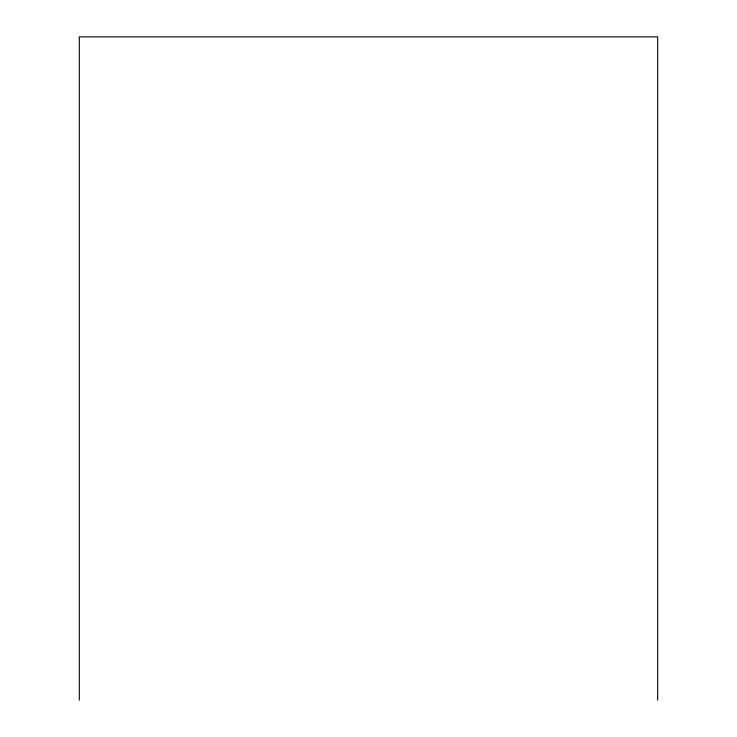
<?xml version="1.0" encoding="UTF-8"?>
<svg xmlns="http://www.w3.org/2000/svg" width="737" height="737" viewBox="0 0 737 737"><rect width="100%" height="100%" fill="white"/><g stroke="black" fill="none" stroke-linecap="round" stroke-linejoin="round"><path stroke-width="1.11" d="M657.68 700.15L657.68 36.85L79.32 36.85L79.32 700.15"/></g></svg>
